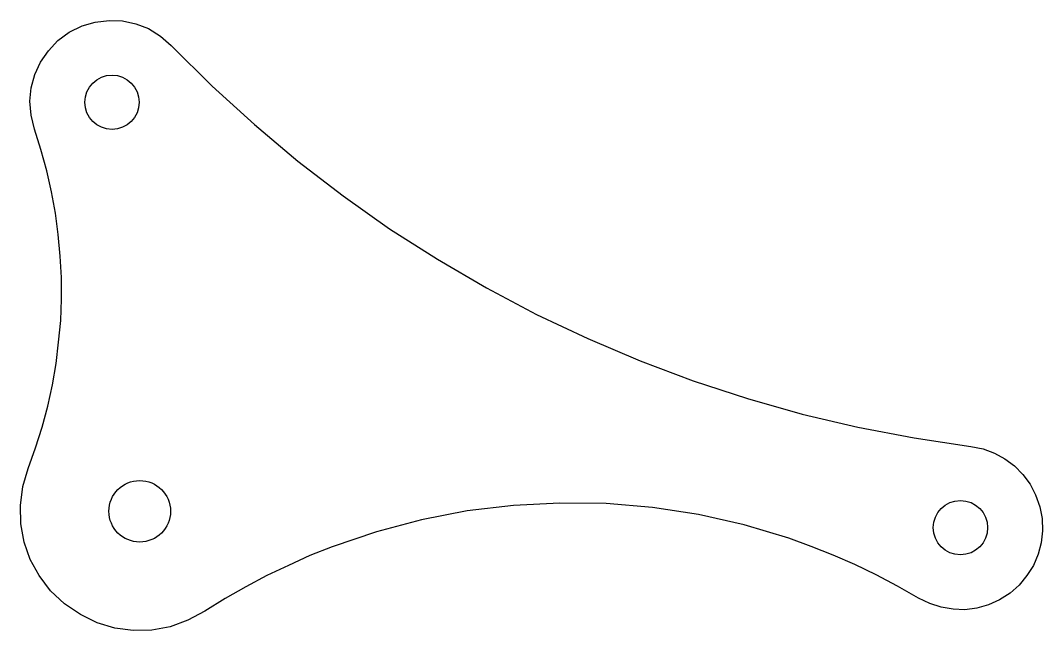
# Model space of a CAD drawing. Header units: millimetres. Extents: x 0 to 49.8, y 0 to 29.8.
import ezdxf

# ---------------------------------------------------------------- set-up
doc = ezdxf.new("R2010")
doc.units = ezdxf.units.MM
doc.layers.add('CORTE', color=7, linetype='Continuous')

msp = doc.modelspace()

# ---------------------------------------------------------------- linework, layer by layer
at = {"layer": 'CORTE'}
msp.add_lwpolyline([(0.68, 24.46), (0.52, 25.14), (0.46, 25.82), (0.52, 26.48), (0.7, 27.12), (0.98, 27.72), (1.36, 28.28), (1.82, 28.78), (2.38, 29.18), (3, 29.5), (3.64, 29.68), (4.32, 29.76), (4.98, 29.74), (5.62, 29.6), (6.24, 29.36), (6.82, 29), (7.34, 28.54), (9.34, 26.56), (11.4, 24.68), (13.52, 22.9), (15.72, 21.2), (17.98, 19.6), (20.32, 18.12), (22.7, 16.72), (25.14, 15.42), (27.64, 14.24), (30.2, 13.16), (32.78, 12.18), (35.42, 11.32), (38.08, 10.56), (40.8, 9.92), (43.54, 9.4), (46.3, 8.98), (46.9, 8.86), (47.46, 8.66), (47.96, 8.38), (48.44, 8.04), (48.84, 7.62), (49.2, 7.14), (49.46, 6.62), (49.66, 6.04), (49.78, 5.46), (49.8, 4.86), (49.74, 4.28), (49.58, 3.72), (49.36, 3.18), (49.04, 2.68), (48.66, 2.22), (48.22, 1.82), (47.7, 1.5), (47.16, 1.26), (46.6, 1.1), (46.02, 1.02), (45.44, 1.04), (44.86, 1.14), (44.3, 1.32), (43.76, 1.58), (42.74, 2.16), (41.7, 2.72), (40.66, 3.22), (39.6, 3.68), (38.52, 4.1), (37.44, 4.5), (35.26, 5.16), (33.04, 5.66), (30.8, 6), (28.54, 6.2), (26.28, 6.22), (24.02, 6.1), (21.76, 5.84), (19.54, 5.4), (17.34, 4.82), (15.18, 4.08), (14.1, 3.66), (13.06, 3.18), (12, 2.68), (10.98, 2.14), (9.98, 1.56), (8.98, 0.94), (8.16, 0.5), (7.3, 0.18), (6.4, 0.02), (5.5, 0), (4.6, 0.12), (3.74, 0.38), (2.92, 0.78), (2.14, 1.3), (1.46, 1.94), (0.92, 2.68), (0.48, 3.46), (0.18, 4.32), (0.02, 5.2), (0, 6.1), (0.12, 7.02), (0.38, 7.9), (0.74, 8.92), (1.06, 9.92), (1.34, 10.94), (1.56, 11.98), (1.74, 13.02), (1.86, 14.06), (1.96, 15.12), (2, 16.16), (2, 17.22), (1.94, 18.26), (1.84, 19.32), (1.7, 20.36), (1.52, 21.4), (1.28, 22.42), (1, 23.46)], close=True, dxfattribs=at)
for centre, radius in [((4.462, 25.768), 1.325), ((5.812, 5.818), 1.5), ((45.8, 5.02), 1.325)]:
    msp.add_circle(centre, radius, dxfattribs=at)

doc.saveas('drawing.dxf')
